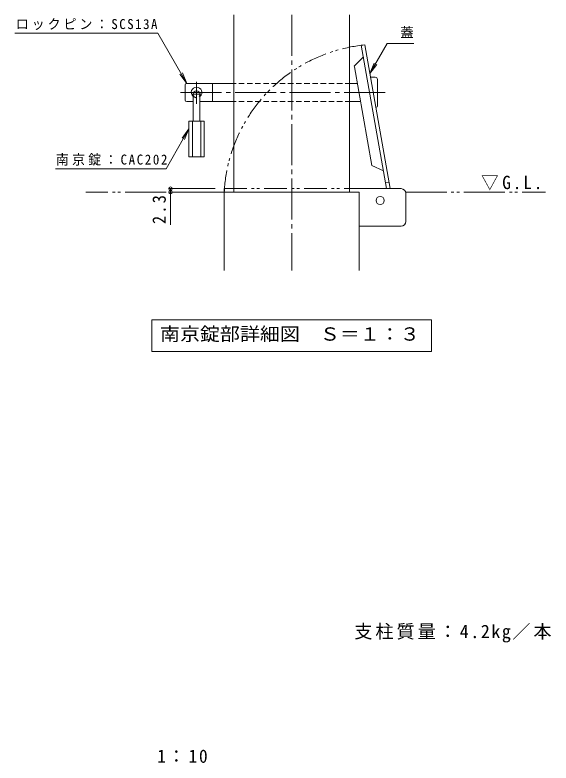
# Model space of a CAD drawing. Units: millimetres on the paper, enlarged 10 times, with parts at other scales. Extents: x -1527 to 1782, y -1368 to 866.
# Drawn here: x 602 to 1782, y -1368 to 277 of the extents above; entities that cross this region are included whole.
import ezdxf
from ezdxf.enums import TextEntityAlignment as Align

# ---------------------------------------------------------------- set-up
doc = ezdxf.new("R2010")
doc.units = ezdxf.units.MM
doc.header["$LTSCALE"] = 10
doc.header["$PDMODE"] = 32
doc.header["$PDSIZE"] = 8
for name, pattern in [('CHAIN1', [8, 5, -1, 1, -1]), ('CHAIN2', [12, 9, -1, 1, -1]), ('DASHED1', [1.8, 1.2, -0.6]), ('DOUBLE_CHAIN1', [8.8, 5, -1, 0.6, -0.6, 0.6, -1]), ('DOUBLE_CHAIN2', [12.8, 9, -1, 0.6, -0.6, 0.6, -1])]:
    doc.linetypes.add(name, pattern=pattern)
for name, color, linetype, lineweight in [('C-5', 7, 'Continuous', 9), ('E-0', 7, 'CHAIN2', 9), ('E-1', 4, 'Continuous', 9), ('E-2', 3, 'Continuous', 9), ('E-3', 4, 'Continuous', 9), ('E-4', 7, 'Continuous', 9), ('E-5', 7, 'Continuous', 9), ('E-6', 6, 'DOUBLE_CHAIN2', 9)]:
    doc.layers.add(name, color=color, linetype=linetype, lineweight=lineweight)
doc.layers.add('F-5_F-5ﾚｲﾔ', color=2, linetype='Continuous')
doc.styles.add('ＭＳ ゴシック', font='')
doc.styles.get('ＭＳ ゴシック').set_extended_font_data('MS Gothic')

msp = doc.modelspace()

# ---------------------------------------------------------------- linework, layer by layer
at = {"layer": 'E-0'}
msp.add_line((1210.89, 277.39), (1210.89, -284.87), dxfattribs=at)
at = {"layer": 'E-1'}
for p, q in [((1371.71, 212), (1364.16, 210.67)), ((1364.16, 210.67), (1419.75, -104.63)), ((1371.71, 212), (1427.54, -104.63)), ((1368.68, 185.06), (1348.53, 164.92)), ((1412.89, -65.72), (1387.08, -53.68)), ((1424.96, -90.01), (1417.41, -91.34))]:
    msp.add_line(p, q, dxfattribs=at)
at = {"layer": 'E-1', "linetype": 'DOUBLE_CHAIN1'}
for p, q in [((1062.34, -104.63), (1383.18, -104.63)), ((1062.34, -104.63), (1062.34, -112.3)), ((1062.34, -112.3), (1359.44, -112.3))]:
    msp.add_line(p, q, dxfattribs=at)
at = {"layer": 'E-1', "color": 2}
for p, q in [((1062.34, -112.3), (1062.34, -284.87)), ((1062.34, -112.3), (1359.44, -112.3)), ((1338.06, -104.63), (1451.72, -104.63)), ((1359.44, -112.3), (1359.44, -284.87)), ((1462.39, -176.72), (1462.39, -114.63)), ((1451.81, -187.3), (1359.44, -187.3))]:
    msp.add_line(p, q, dxfattribs=at)
at = {"layer": 'E-1'}
msp.add_lwpolyline([(1348.53, 164.92), (1348.81, 163.35), (1387.08, -53.68)], dxfattribs=at)
msp.add_circle((1405.72, -130.63), 9, dxfattribs=at)
at = {"layer": 'E-1', "linetype": 'DOUBLE_CHAIN1'}
msp.add_arc((1405.72, -130.63), 343.82, 95.66313, 176.94379, dxfattribs=at)
at = {"layer": 'E-1', "color": 2}
for centre, start, end in [((1451.64, -115.3), 0.47024, 89.52976), ((1451.72, -176.63), 270.47024, 359.52976)]:
    msp.add_arc(centre, 10.67, start, end, dxfattribs=at)
at = {"layer": 'E-2'}
for p, q in [((1083.72, 277.39), (1083.72, -112.3)), ((1338.06, 277.39), (1338.06, -112.3))]:
    msp.add_line(p, q, dxfattribs=at)
at = {"layer": 'E-3'}
for p, q in [((1394.77, 140.34), (1384.35, 140.34)), ((1399.77, 135.34), (1399.77, 78.67)), ((976.43, 90.34), (976.43, 123.67)), ((979.77, 127), (1083.72, 127)), ((1036.43, 127), (1036.43, 87)), ((1338.06, 127), (1355.22, 127)), ((979.77, 87), (993.93, 87)), ((1083.72, 87), (1008.93, 87)), ((1338.06, 87), (1362.27, 87))]:
    msp.add_line(p, q, dxfattribs=at)
at = {"layer": 'E-3', "color": 6, "linetype": 'CHAIN1'}
for p, q in [((1001.43, 130.63), (1001.43, 81.9)), ((1011.03, 102.84), (991.54, 102.84))]:
    msp.add_line(p, q, dxfattribs=at)
at = {"layer": 'E-3', "linetype": 'DASHED1'}
for p, q in [((1340.57, 127), (1083.72, 127)), ((1340.57, 87), (1083.72, 87))]:
    msp.add_line(p, q, dxfattribs=at)
at = {"layer": 'E-3', "color": 7, "linetype": 'CHAIN2'}
msp.add_line((1416.43, 107), (959.77, 107), dxfattribs=at)
at = {"layer": 'E-3', "color": 6}
for p, q in [((993.93, 102.84), (993.93, 43.67)), ((1008.93, 102.84), (1008.93, 43.67)), ((984.77, 43.67), (984.77, -34.66)), ((1018.1, 43.67), (984.77, 43.67)), ((992.27, 43.67), (992.27, -34.66)), ((1010.6, 43.67), (1010.6, -34.66)), ((1018.1, 43.67), (1018.1, -34.66)), ((1018.1, -34.66), (984.77, -34.66))]:
    msp.add_line(p, q, dxfattribs=at)
at = {"layer": 'E-3'}
for centre, radius, start, end in [((1394.77, 135.34), 5, 0, 90), ((979.77, 123.67), 3.33, 90, 180), ((1001.43, 107), 11.67, 310.00481, 229.99519), ((979.77, 90.34), 3.33, 180, 270), ((1394.77, 78.67), 5, 285.12176, 0)]:
    msp.add_arc(centre, radius, start, end, dxfattribs=at)
at = {"layer": 'E-3', "color": 6}
msp.add_arc((1001.43, 102.84), 7.5, 0, 180, dxfattribs=at)
at = {"layer": 'E-3', "color": 6, "linetype": 'DASHED1'}
msp.add_arc((1001.43, 102.84), 7.5, 180, 0, dxfattribs=at)
at = {"layer": 'E-4'}
for p, q in [((941.09, -104.63), (1042.34, -104.63)), ((941.09, -112.3), (1042.39, -112.3)), ((944.09, -104.63), (944.09, -184.37))]:
    msp.add_line(p, q, dxfattribs=at)
for p in [(944.09, -104.63), (944.09, -112.3)]:
    msp.add_point(p, dxfattribs=at)
at = {"layer": 'E-5'}
for p, q in [((915.99, 237.46), (601.62, 237.46)), ((979.77, 127), (915.99, 237.46)), ((1382.92, 148.43), (1421.32, 214.95)), ((1421.32, 214.95), (1479.69, 214.95)), ((1382.92, 148.43), (1392.49, 171.53)), ((1382.92, 148.43), (1398.14, 168.26)), ((979.77, 127), (970.2, 150.1)), ((979.77, 127), (964.55, 146.84)), ((984.77, 26.62), (934.21, -60.85)), ((984.77, 26.62), (969.55, 6.78)), ((984.77, 26.62), (975.2, 3.52)), ((934.21, -60.85), (690.61, -60.85)), ((902.89, -392.79), (1518.89, -392.79)), ((902.89, -392.79), (902.89, -462.79)), ((1518.89, -392.79), (1518.89, -462.79)), ((902.89, -462.79), (1518.89, -462.79))]:
    msp.add_line(p, q, dxfattribs=at)
at = {"layer": 'E-6'}
for p, q in [((1062.34, -112.3), (757.65, -112.3)), ((1462.13, -112.3), (1769.4, -112.3))]:
    msp.add_line(p, q, dxfattribs=at)

# ---------------------------------------------------------------- texts
at = {"layer": 'C-5', "color": 2, "insert": (1348.85, -1102.81), "char_height": 29.33, "attachment_point": 7, "style": 'ＭＳ ゴシック'}
msp.add_mtext('\\T1.16;支柱質量：4.2kg／本', dxfattribs=at)
at = {"layer": 'E-4', "color": 2, "insert": (934.09, -182.4), "char_height": 29.33, "attachment_point": 7, "rotation": 90, "style": 'ＭＳ ゴシック'}
msp.add_mtext('\\T1.27;\\W0.9;2.3', dxfattribs=at)
at = {"layer": 'E-5', "style": 'ＭＳ ゴシック'}
msp.add_text('蓋', height=21.99, dxfattribs=at).set_placement((1449.69, 221.61), align=Align.BOTTOM_LEFT)
at = {"layer": 'E-5', "color": 2, "style": 'ＭＳ ゴシック', "width": 1.1}
msp.add_text('南京錠部詳細図\u3000Ｓ＝１：３', height=29.33, dxfattribs=at).set_placement((920.89, -447.79), align=Align.BOTTOM_LEFT)
at = {"layer": 'E-5', "char_height": 21.99, "attachment_point": 7, "style": 'ＭＳ ゴシック'}
for s, insert in [('\\T1.23;\\W0.95;ロックピン：SCS13A', (603.49, 244.13)), ('\\T1.25;\\W0.95;南京錠：CAC202', (691.71, -54.19))]:
    msp.add_mtext(s, dxfattribs=dict(at, insert=insert))
at = {"layer": 'E-5', "color": 2, "insert": (1628.04, -108.22), "char_height": 29.33, "attachment_point": 7, "style": 'ＭＳ ゴシック'}
msp.add_mtext('\\T1.22;\\W0.95;▽G.L.', dxfattribs=at)
at = {"layer": 'F-5_F-5ﾚｲﾔ', "insert": (915, -1367.92), "char_height": 29.33, "attachment_point": 7, "style": 'ＭＳ ゴシック'}
msp.add_mtext('\\T1.21;\\W0.95;1：10', dxfattribs=at)

doc.saveas('drawing.dxf')
